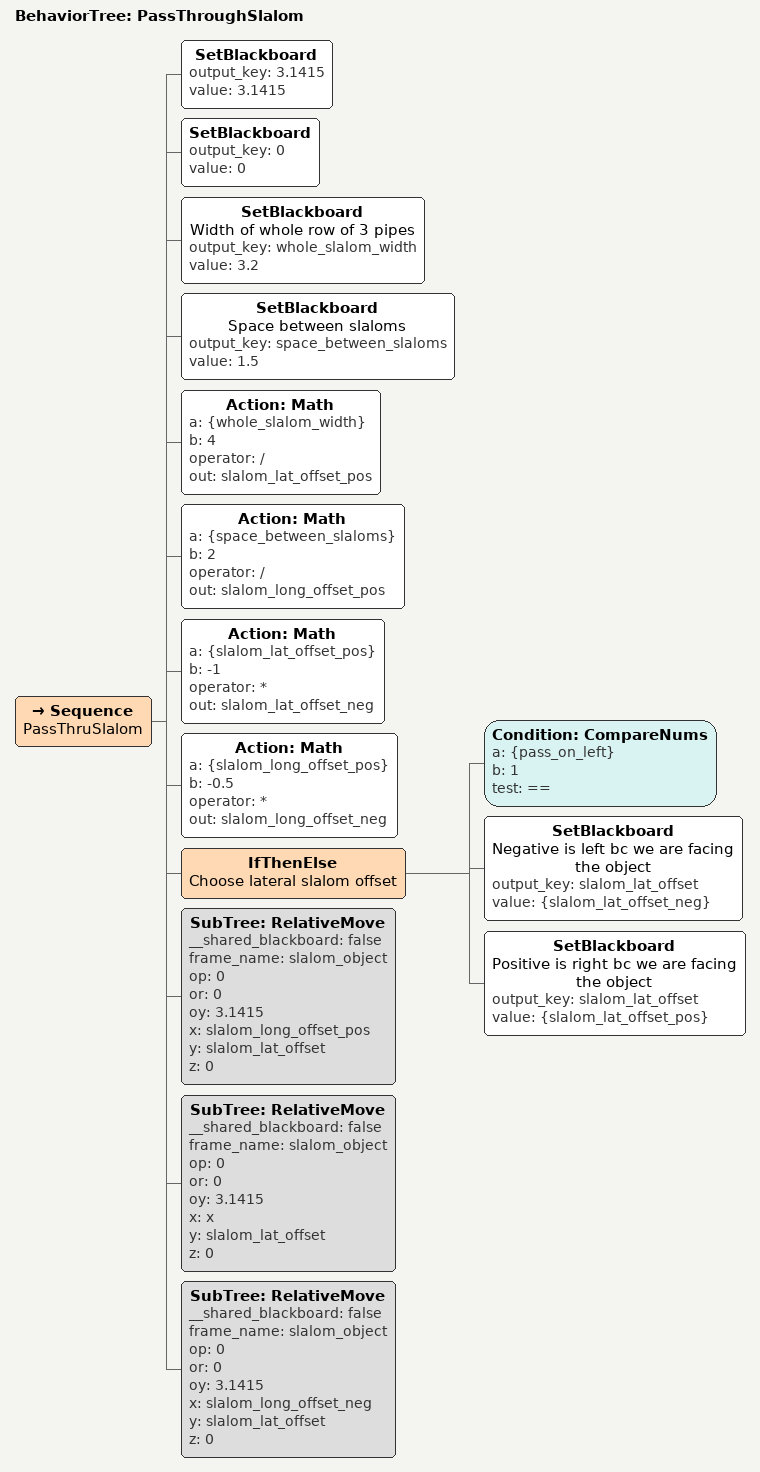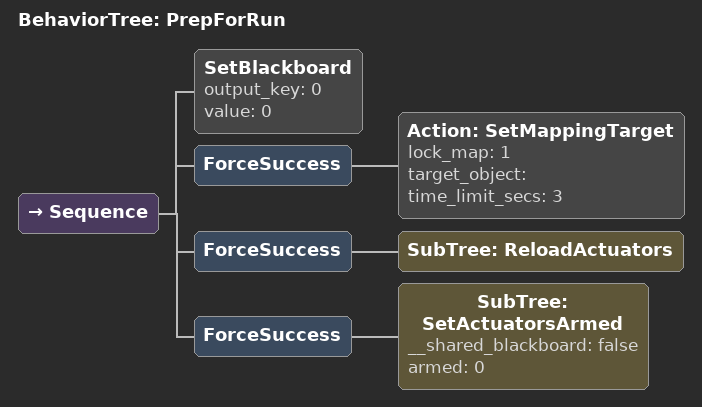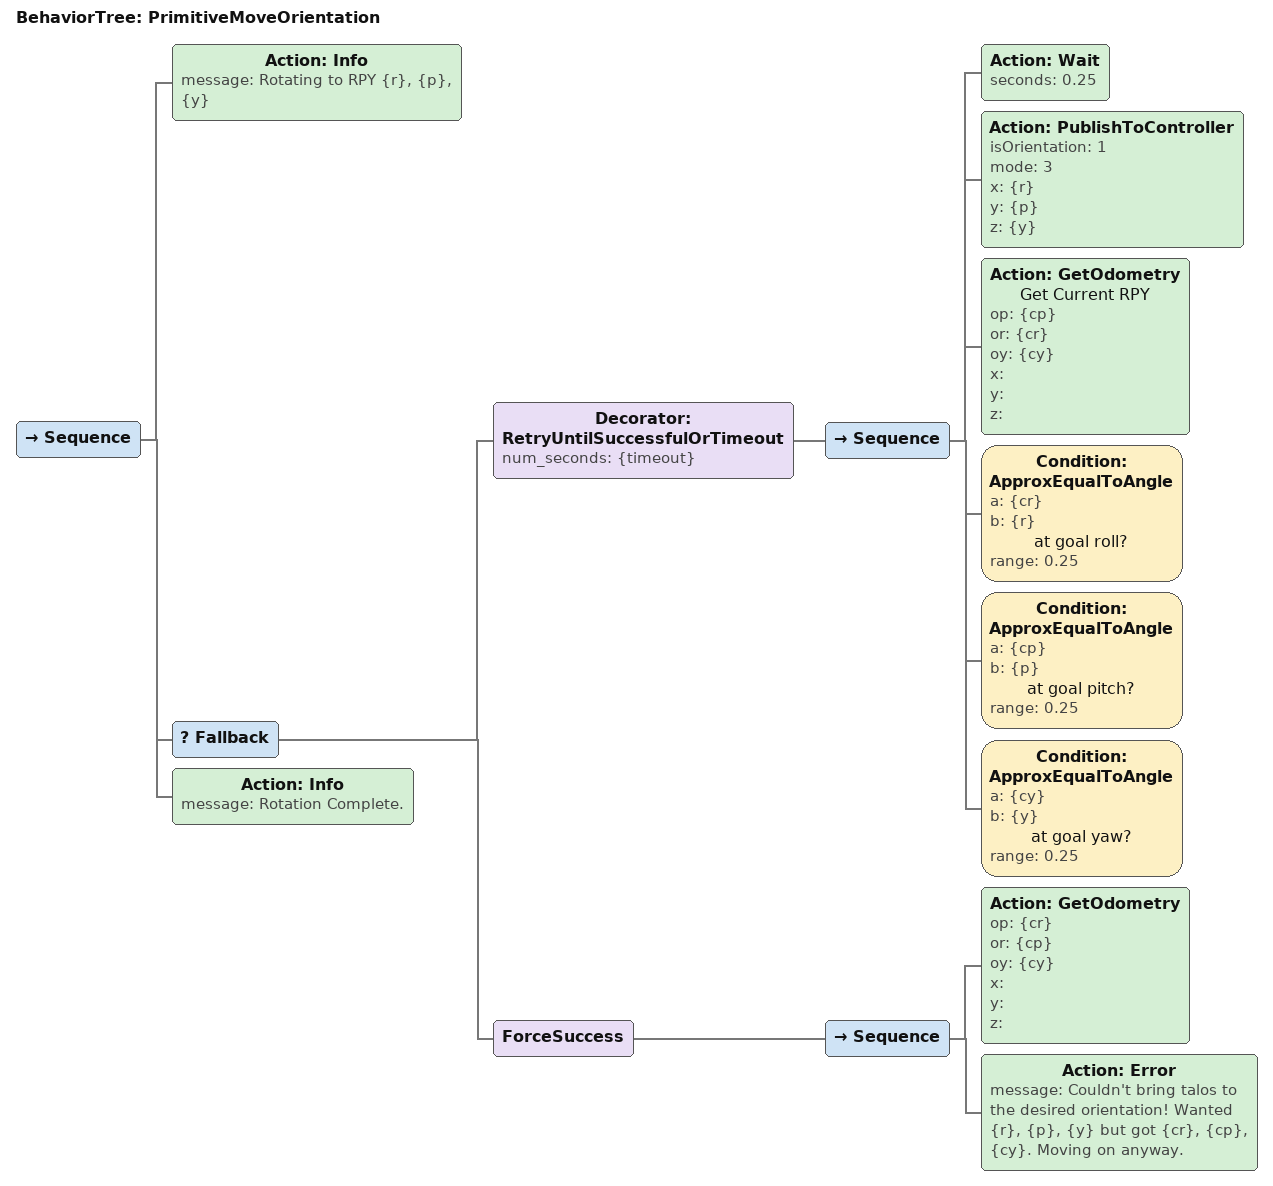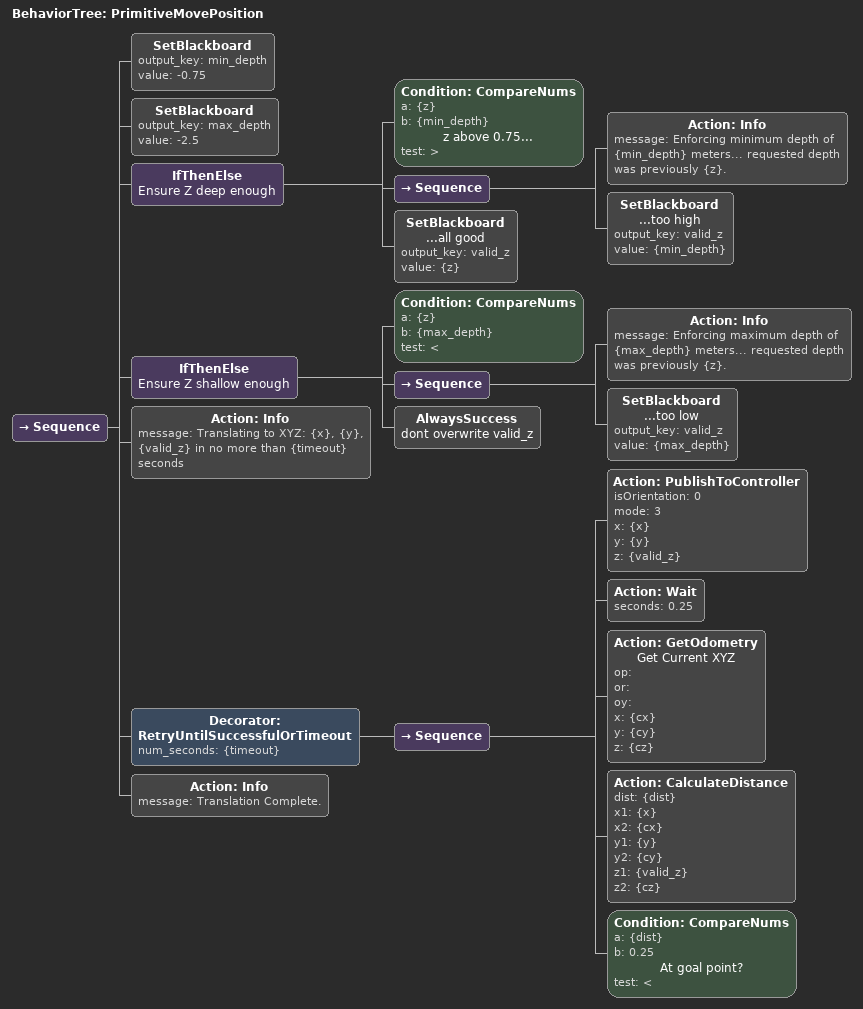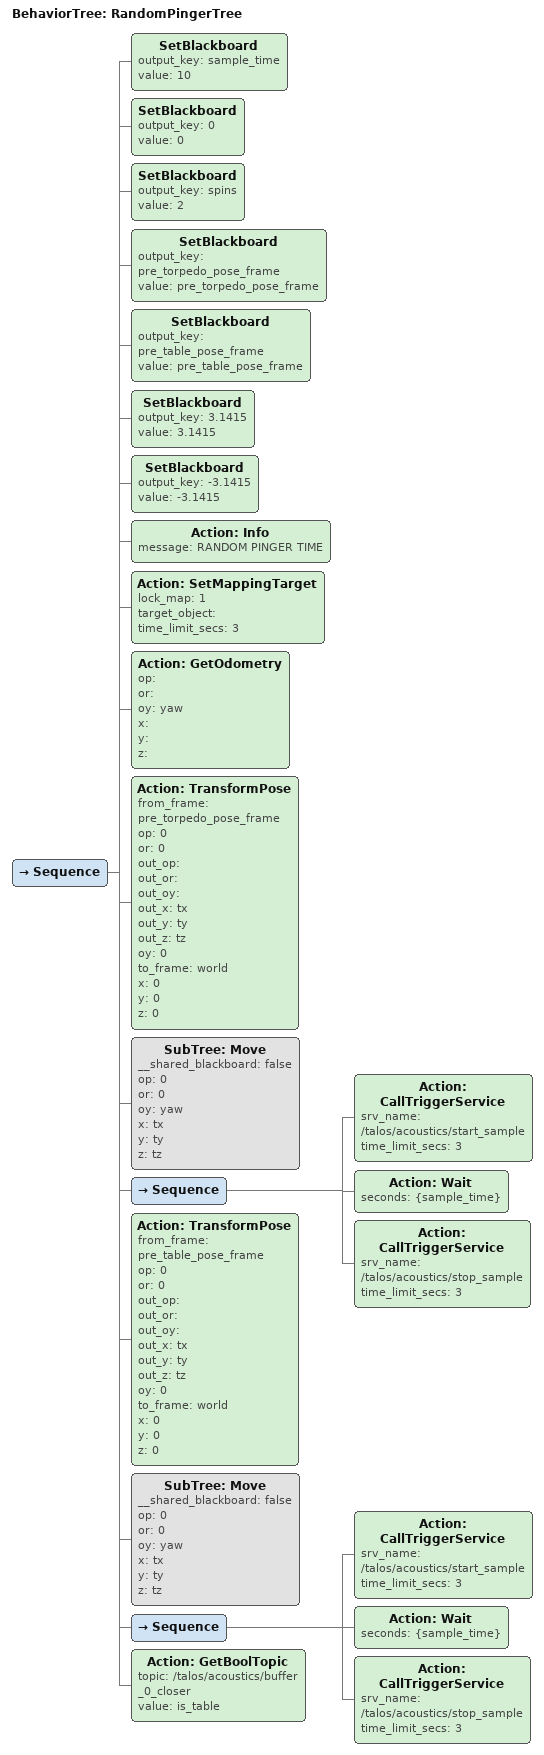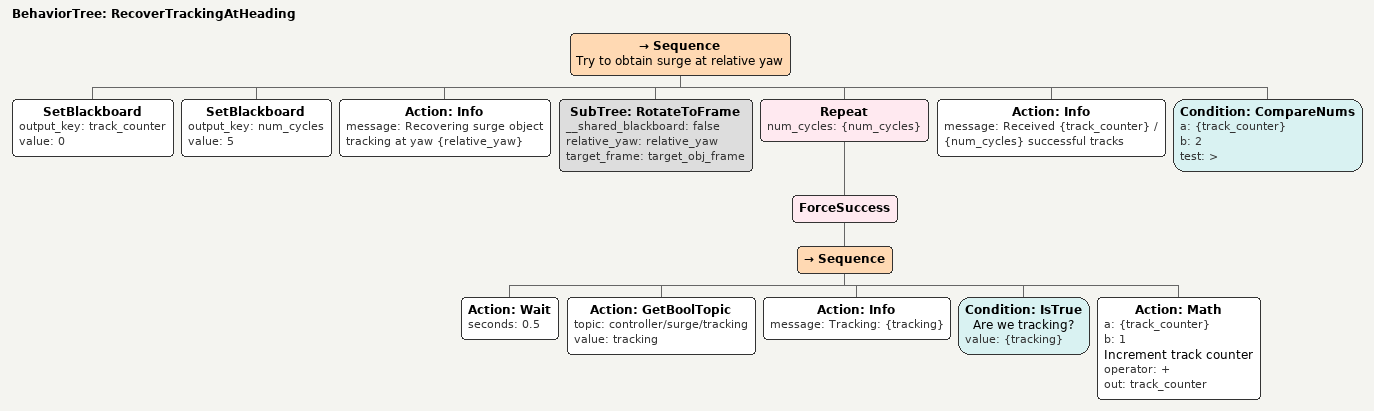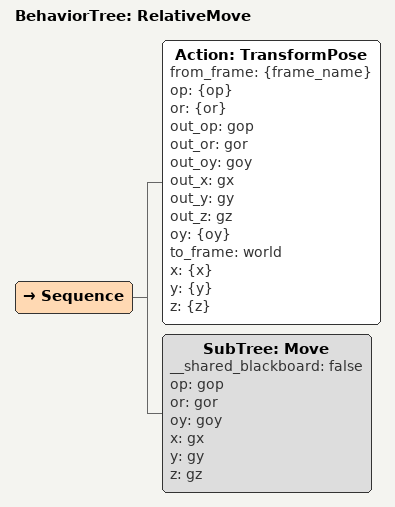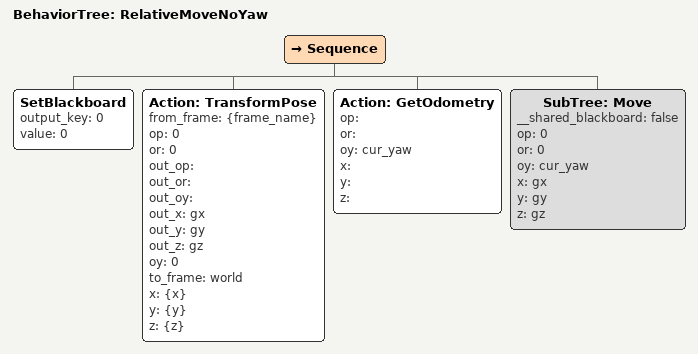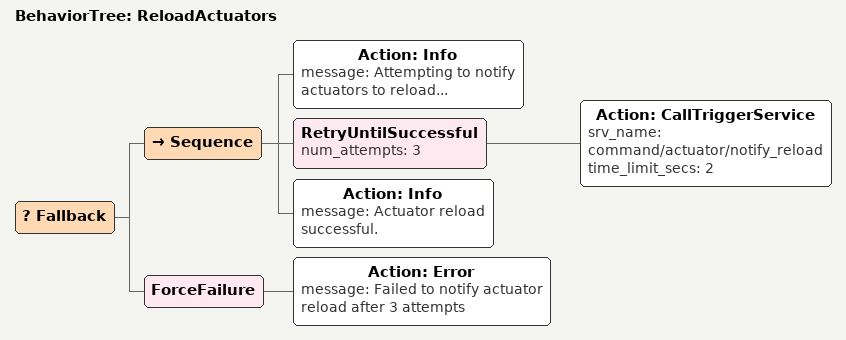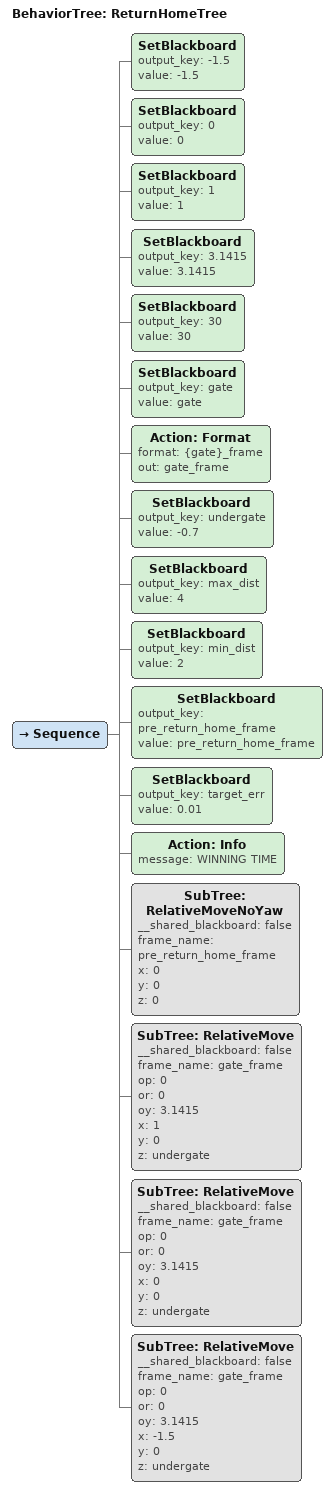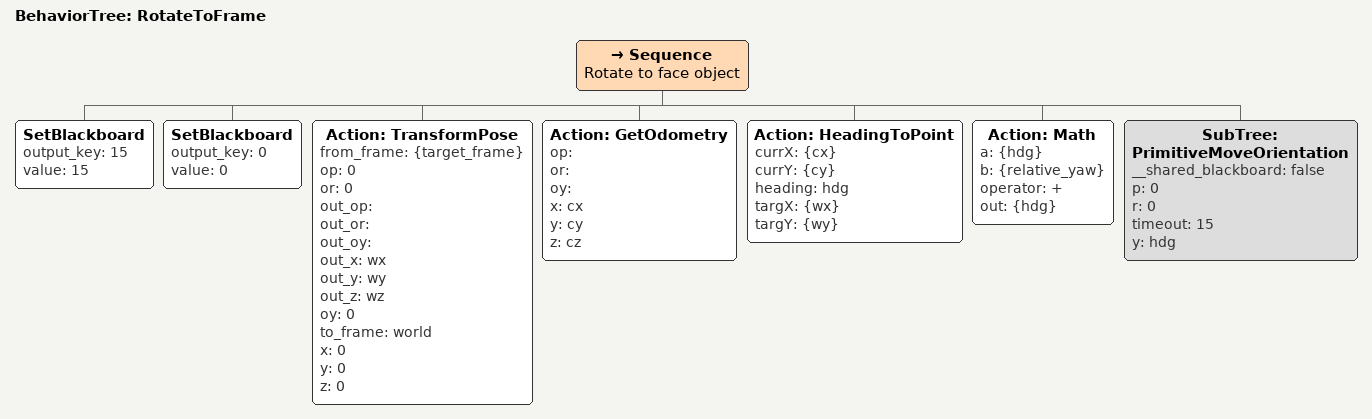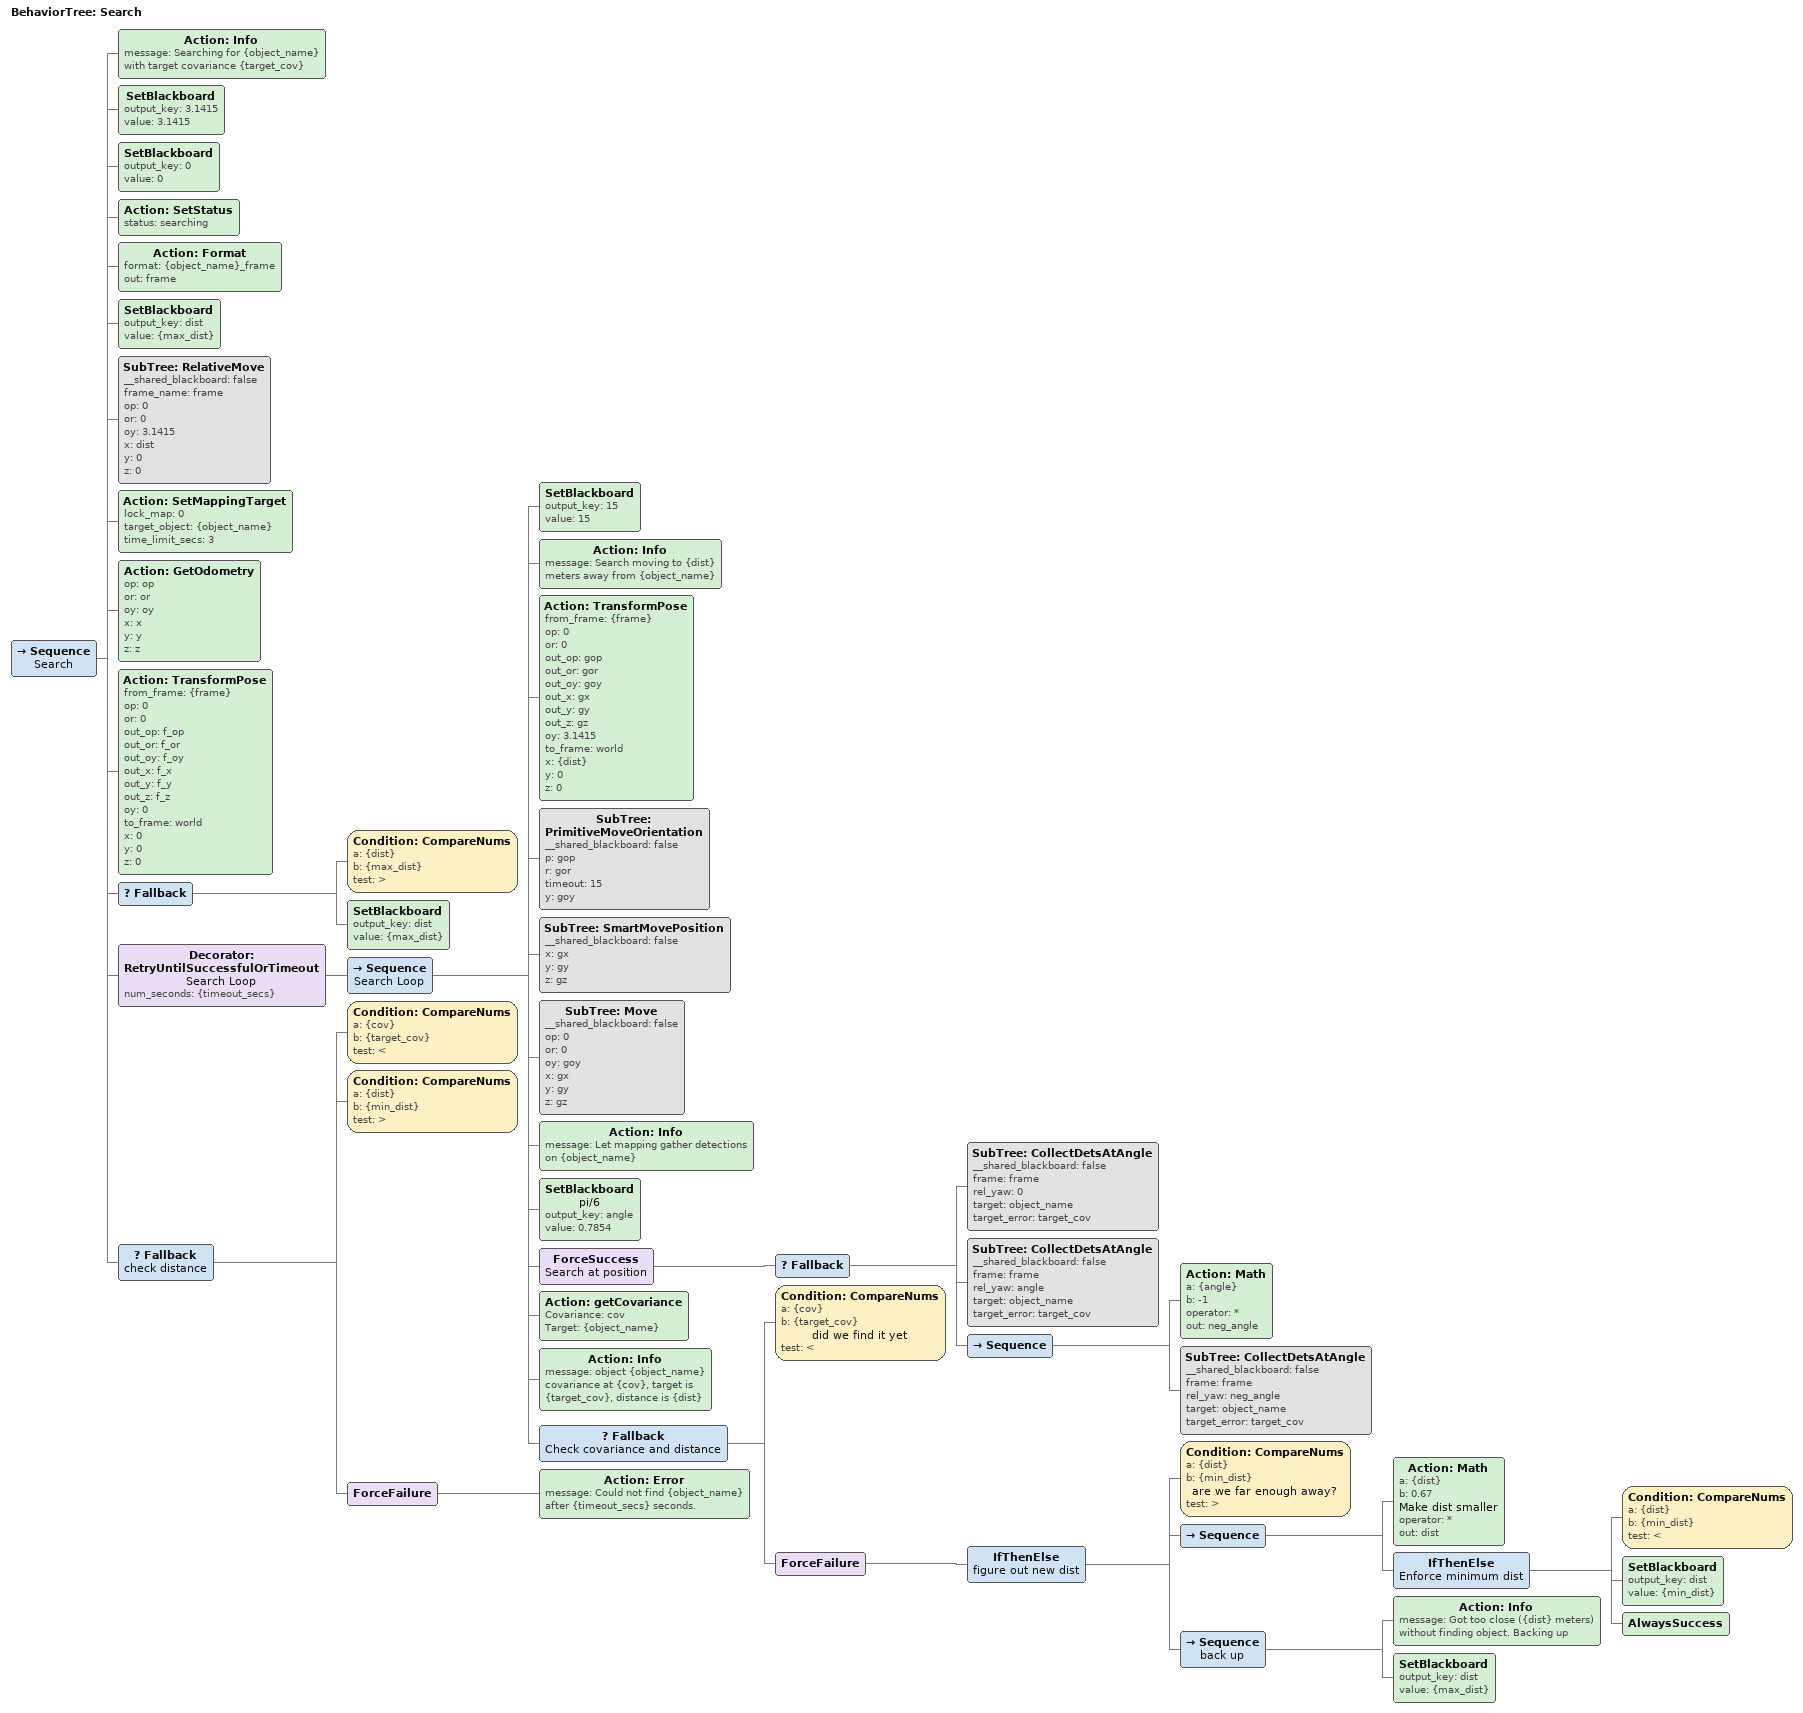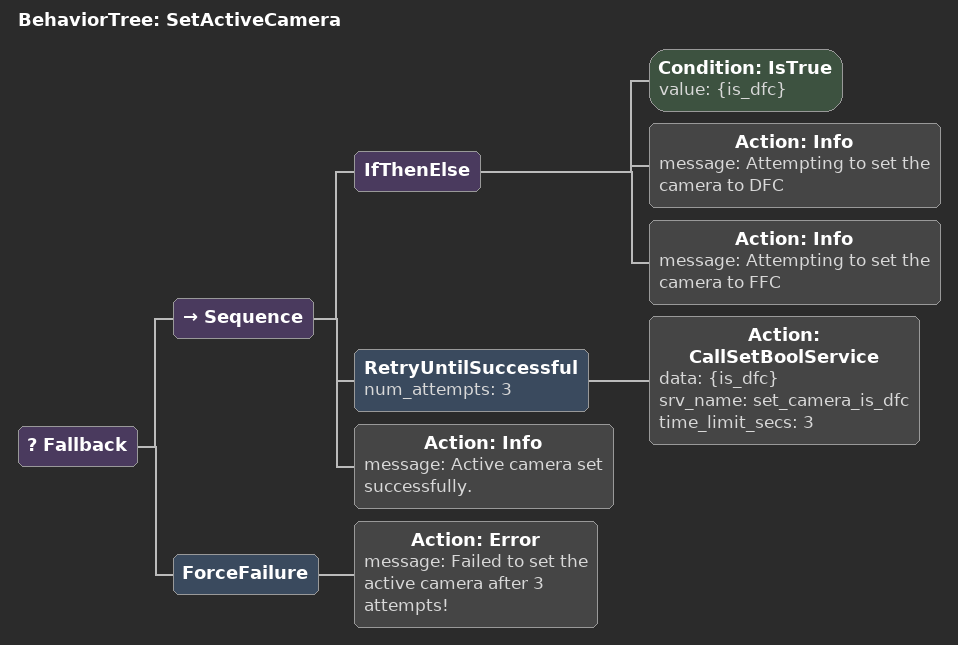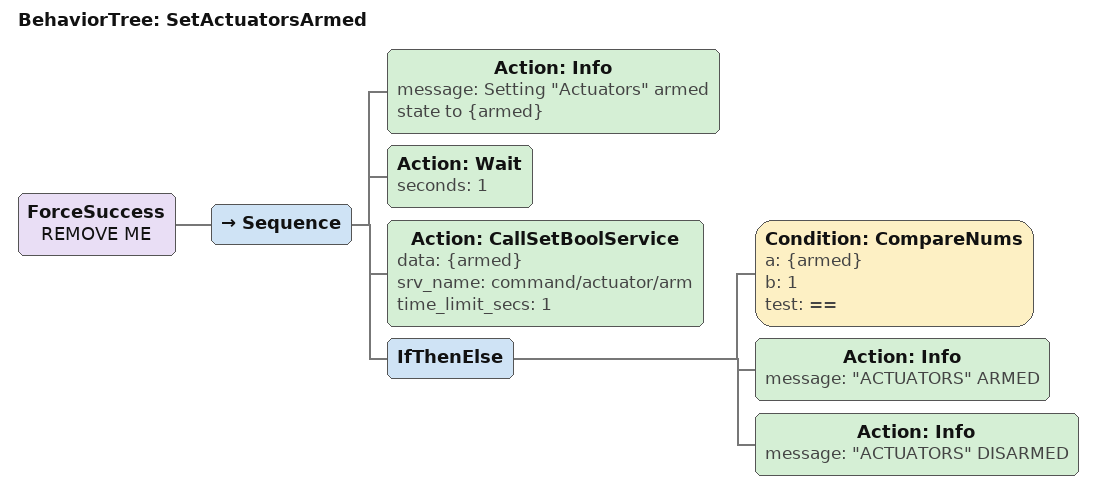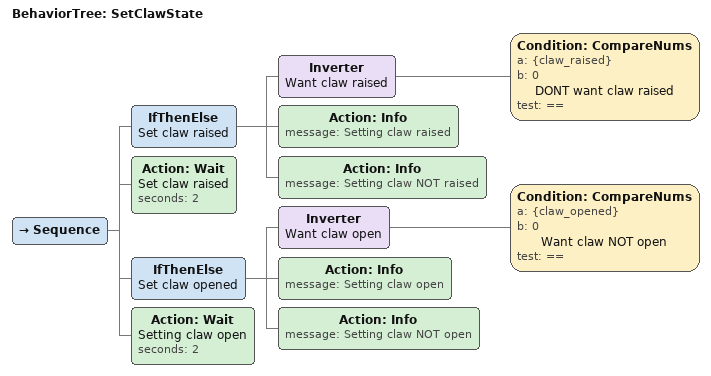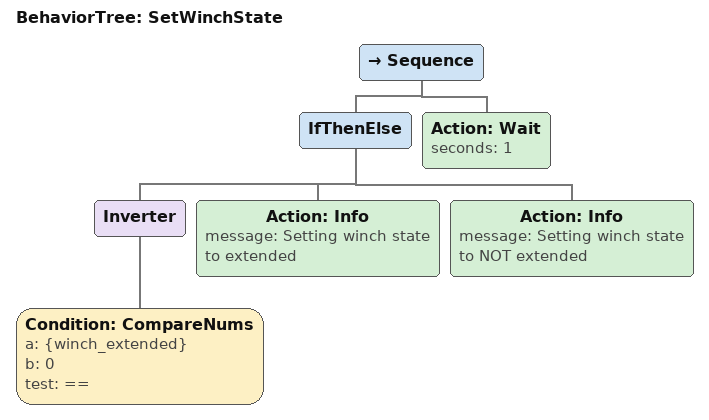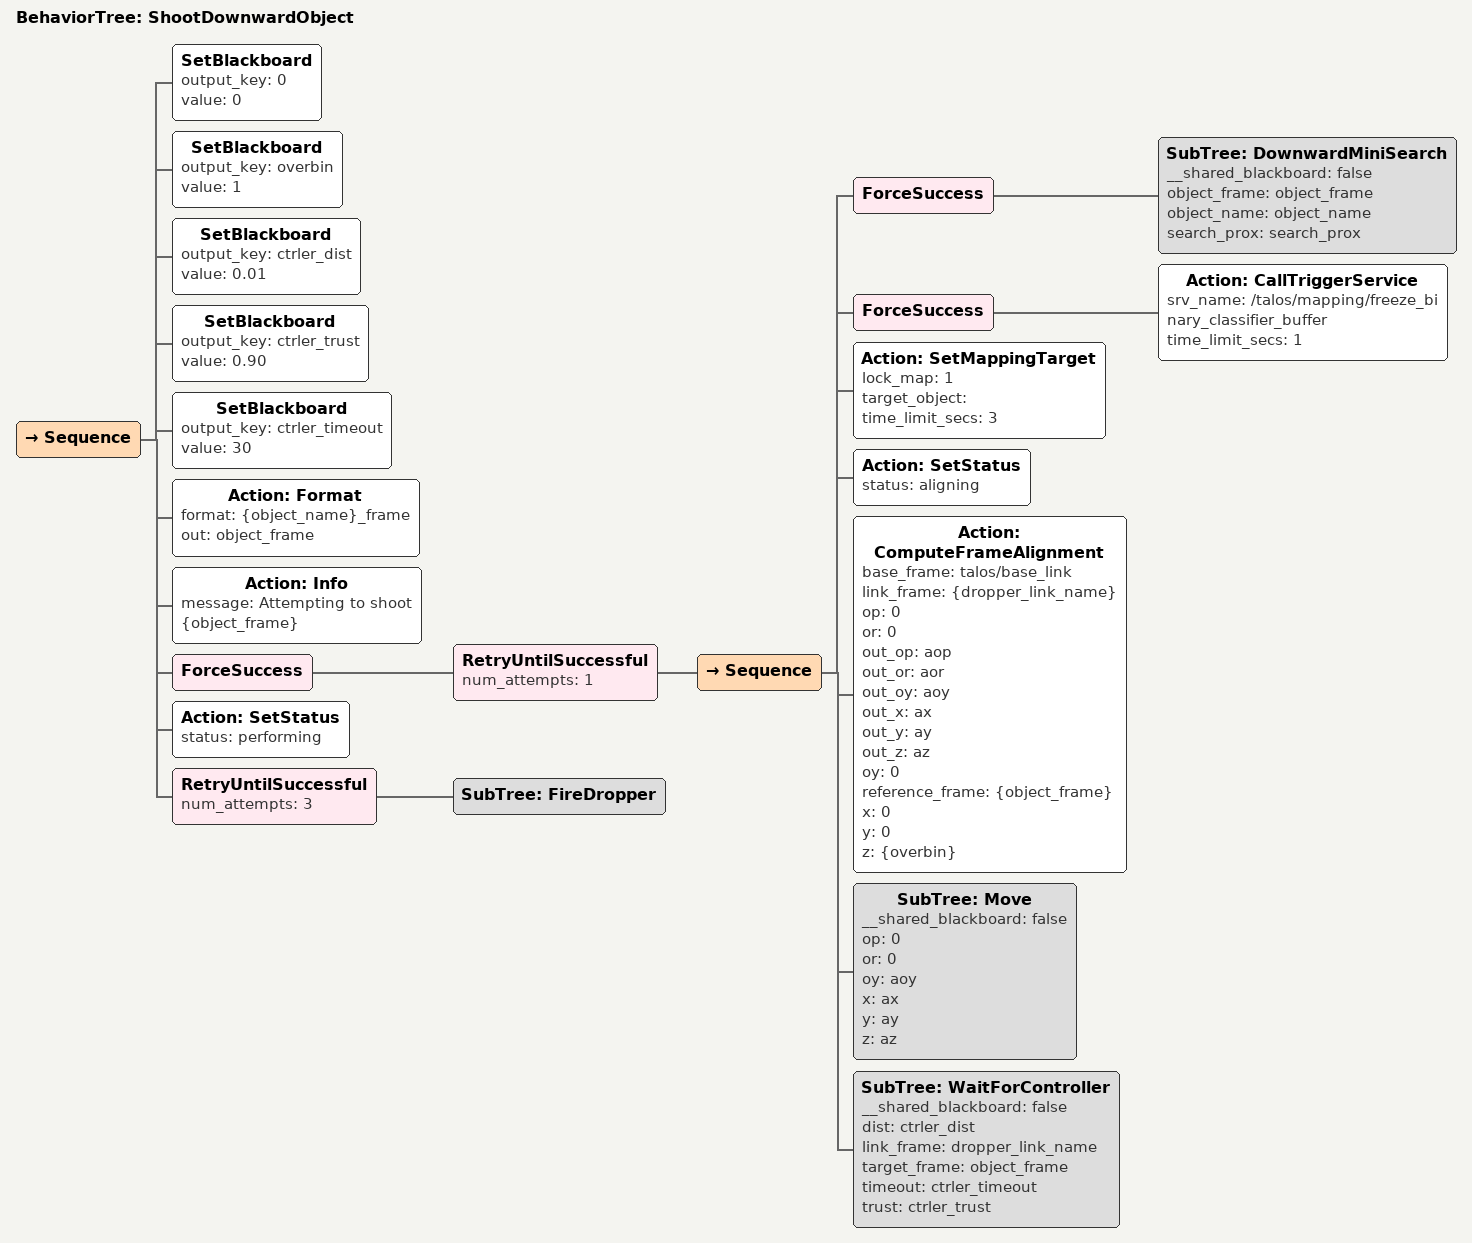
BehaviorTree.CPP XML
<BehaviorTree ID="PassThroughSlalom">
    <Sequence name="PassThruSlalom">
        <SetBlackboard output_key="3.1415" value="3.1415"/>
        <SetBlackboard output_key="0" value="0"/>
        <SetBlackboard name="Width of whole row of 3 pipes" output_key="whole_slalom_width" value="3.2"/>
        <SetBlackboard name="Space between slaloms" output_key="space_between_slaloms" value="1.5"/>
        <Action ID="Math" a="{whole_slalom_width}" b="4" operator="/" out="slalom_lat_offset_pos"/>
        <Action ID="Math" a="{space_between_slaloms}" b="2" operator="/" out="slalom_long_offset_pos"/>
        <Action ID="Math" a="{slalom_lat_offset_pos}" b="-1" operator="*" out="slalom_lat_offset_neg"/>
        <Action ID="Math" a="{slalom_long_offset_pos}" b="-0.5" operator="*" out="slalom_long_offset_neg"/>
        <IfThenElse name="Choose lateral slalom offset">
            <Condition ID="CompareNums" a="{pass_on_left}" b="1" test="=="/>
            <SetBlackboard name="Negative is left bc we are facing the object" output_key="slalom_lat_offset" value="{slalom_lat_offset_neg}"/>
            <SetBlackboard name="Positive is right bc we are facing the object" output_key="slalom_lat_offset" value="{slalom_lat_offset_pos}"/>
        </IfThenElse>
        <SubTree ID="RelativeMove" __shared_blackboard="false" frame_name="slalom_object" op="0" or="0" oy="3.1415" x="slalom_long_offset_pos" y="slalom_lat_offset" z="0"/>
        <SubTree ID="RelativeMove" __shared_blackboard="false" frame_name="slalom_object" op="0" or="0" oy="3.1415" x="x" y="slalom_lat_offset" z="0"/>
        <SubTree ID="RelativeMove" __shared_blackboard="false" frame_name="slalom_object" op="0" or="0" oy="3.1415" x="slalom_long_offset_neg" y="slalom_lat_offset" z="0"/>
    </Sequence>
</BehaviorTree>

<BehaviorTree ID="PrepForRun">
    <Sequence>
        <SetBlackboard output_key="0" value="0"/>
        <ForceSuccess>
            <Action ID="SetMappingTarget" lock_map="1" target_object="" time_limit_secs="3"/>
        </ForceSuccess>
        <ForceSuccess>
            <SubTree ID="ReloadActuators"/>
        </ForceSuccess>
        <ForceSuccess>
            <SubTree ID="SetActuatorsArmed" __shared_blackboard="false" armed="0"/>
        </ForceSuccess>
    </Sequence>
</BehaviorTree>

<BehaviorTree ID="PrimitiveMoveOrientation">
    <Sequence>
        <Action ID="Info" message="Rotating to RPY {r}, {p}, {y}"/>
        <Fallback>
            <Decorator ID="RetryUntilSuccessfulOrTimeout" num_seconds="{timeout}">
                <Sequence>
                    <Action ID="Wait" seconds="0.25"/>
                    <Action ID="PublishToController" isOrientation="1" mode="3" x="{r}" y="{p}" z="{y}"/>
                    <Action ID="GetOdometry" name="Get Current RPY" op="{cp}" or="{cr}" oy="{cy}" x="" y="" z=""/>
                    <Condition ID="ApproxEqualToAngle" a="{cr}" b="{r}" name="at goal roll?" range="0.25"/>
                    <Condition ID="ApproxEqualToAngle" a="{cp}" b="{p}" name="at goal pitch?" range="0.25"/>
                    <Condition ID="ApproxEqualToAngle" a="{cy}" b="{y}" name="at goal yaw?" range="0.25"/>
                </Sequence>
            </Decorator>
            <ForceSuccess>
                <Sequence>
                    <Action ID="GetOdometry" op="{cr}" or="{cp}" oy="{cy}" x="" y="" z=""/>
                    <Action ID="Error" message="Couldn't bring talos to the desired orientation! Wanted {r}, {p}, {y} but got {cr}, {cp}, {cy}. Moving on anyway."/>
                </Sequence>
            </ForceSuccess>
        </Fallback>
        <Action ID="Info" message="Rotation Complete."/>
    </Sequence>
</BehaviorTree>

<BehaviorTree ID="PrimitiveMovePosition">
    <Sequence>
        <SetBlackboard output_key="min_depth" value="-0.75"/>
        <SetBlackboard output_key="max_depth" value="-2.5"/>
        <IfThenElse name="Ensure Z deep enough">
            <Condition ID="CompareNums" a="{z}" b="{min_depth}" name="z above 0.75..." test=">"/>
            <Sequence>
                <Action ID="Info" message="Enforcing minimum depth of {min_depth} meters... requested depth was previously {z}."/>
                <SetBlackboard name="...too high" output_key="valid_z" value="{min_depth}"/>
            </Sequence>
            <SetBlackboard name="...all good" output_key="valid_z" value="{z}"/>
        </IfThenElse>
        <IfThenElse name="Ensure Z shallow enough">
            <Condition ID="CompareNums" a="{z}" b="{max_depth}" test="&lt;"/>
            <Sequence>
                <Action ID="Info" message="Enforcing maximum depth of {max_depth} meters... requested depth was previously {z}."/>
                <SetBlackboard name="...too low" output_key="valid_z" value="{max_depth}"/>
            </Sequence>
            <AlwaysSuccess name="dont overwrite valid_z"/>
        </IfThenElse>
        <Action ID="Info" message="Translating to XYZ: {x}, {y}, {valid_z} in no more than {timeout} seconds"/>
        <Decorator ID="RetryUntilSuccessfulOrTimeout" num_seconds="{timeout}">
            <Sequence>
                <Action ID="PublishToController" isOrientation="0" mode="3" x="{x}" y="{y}" z="{valid_z}"/>
                <Action ID="Wait" seconds="0.25"/>
                <Action ID="GetOdometry" name="Get Current XYZ" op="" or="" oy="" x="{cx}" y="{cy}" z="{cz}"/>
                <Action ID="CalculateDistance" dist="{dist}" x1="{x}" x2="{cx}" y1="{y}" y2="{cy}" z1="{valid_z}" z2="{cz}"/>
                <Condition ID="CompareNums" a="{dist}" b="0.25" name="At goal point?" test="&lt;"/>
            </Sequence>
        </Decorator>
        <Action ID="Info" message="Translation Complete."/>
    </Sequence>
</BehaviorTree>

<BehaviorTree ID="RandomPingerTree">
    <Sequence>
        <SetBlackboard output_key="sample_time" value="10"/>
        <SetBlackboard output_key="0" value="0"/>
        <SetBlackboard output_key="spins" value="2"/>
        <SetBlackboard output_key="pre_torpedo_pose_frame" value="pre_torpedo_pose_frame"/>
        <SetBlackboard output_key="pre_table_pose_frame" value="pre_table_pose_frame"/>
        <SetBlackboard output_key="3.1415" value="3.1415"/>
        <SetBlackboard output_key="-3.1415" value="-3.1415"/>
        <Action ID="Info" message="RANDOM PINGER TIME"/>
        <Action ID="SetMappingTarget" lock_map="1" target_object="" time_limit_secs="3"/>
        <Action ID="GetOdometry" op="" or="" oy="yaw" x="" y="" z=""/>
        <Action ID="TransformPose" from_frame="pre_torpedo_pose_frame" op="0" or="0" out_op="" out_or="" out_oy="" out_x="tx" out_y="ty" out_z="tz" oy="0" to_frame="world" x="0" y="0" z="0"/>
        <SubTree ID="Move" __shared_blackboard="false" op="0" or="0" oy="yaw" x="tx" y="ty" z="tz"/>
        <Sequence>
            <Action ID="CallTriggerService" srv_name="/talos/acoustics/start_sample" time_limit_secs="3"/>
            <Action ID="Wait" seconds="{sample_time}"/>
            <Action ID="CallTriggerService" srv_name="/talos/acoustics/stop_sample" time_limit_secs="3"/>
        </Sequence>
        <Action ID="TransformPose" from_frame="pre_table_pose_frame" op="0" or="0" out_op="" out_or="" out_oy="" out_x="tx" out_y="ty" out_z="tz" oy="0" to_frame="world" x="0" y="0" z="0"/>
        <SubTree ID="Move" __shared_blackboard="false" op="0" or="0" oy="yaw" x="tx" y="ty" z="tz"/>
        <Sequence>
            <Action ID="CallTriggerService" srv_name="/talos/acoustics/start_sample" time_limit_secs="3"/>
            <Action ID="Wait" seconds="{sample_time}"/>
            <Action ID="CallTriggerService" srv_name="/talos/acoustics/stop_sample" time_limit_secs="3"/>
        </Sequence>
        <Action ID="GetBoolTopic" topic="/talos/acoustics/buffer_0_closer" value="is_table"/>
    </Sequence>
</BehaviorTree>

<BehaviorTree ID="RecoverTrackingAtHeading">
    <Sequence name="Try to obtain surge at relative yaw">
        <SetBlackboard output_key="track_counter" value="0"/>
        <SetBlackboard output_key="num_cycles" value="5"/>
        <Action ID="Info" message="Recovering surge object tracking at yaw {relative_yaw}"/>
        <SubTree ID="RotateToFrame" __shared_blackboard="false" relative_yaw="relative_yaw" target_frame="target_obj_frame"/>
        <Repeat num_cycles="{num_cycles}">
            <ForceSuccess>
                <Sequence>
                    <Action ID="Wait" seconds="0.5"/>
                    <Action ID="GetBoolTopic" topic="controller/surge/tracking" value="tracking"/>
                    <Action ID="Info" message="Tracking: {tracking}"/>
                    <Condition ID="IsTrue" name="Are we tracking?" value="{tracking}"/>
                    <Action ID="Math" a="{track_counter}" b="1" name="Increment track counter" operator="+" out="track_counter"/>
                </Sequence>
            </ForceSuccess>
        </Repeat>
        <Action ID="Info" message="Received {track_counter} / {num_cycles} successful tracks"/>
        <Condition ID="CompareNums" a="{track_counter}" b="2" test=">"/>
    </Sequence>
</BehaviorTree>

<BehaviorTree ID="RelativeMove">
    <Sequence>
        <Action ID="TransformPose" from_frame="{frame_name}" op="{op}" or="{or}" out_op="gop" out_or="gor" out_oy="goy" out_x="gx" out_y="gy" out_z="gz" oy="{oy}" to_frame="world" x="{x}" y="{y}" z="{z}"/>
        <SubTree ID="Move" __shared_blackboard="false" op="gop" or="gor" oy="goy" x="gx" y="gy" z="gz"/>
    </Sequence>
</BehaviorTree>

<BehaviorTree ID="RelativeMoveNoYaw">
    <Sequence>
        <SetBlackboard output_key="0" value="0"/>
        <Action ID="TransformPose" from_frame="{frame_name}" op="0" or="0" out_op="" out_or="" out_oy="" out_x="gx" out_y="gy" out_z="gz" oy="0" to_frame="world" x="{x}" y="{y}" z="{z}"/>
        <Action ID="GetOdometry" op="" or="" oy="cur_yaw" x="" y="" z=""/>
        <SubTree ID="Move" __shared_blackboard="false" op="0" or="0" oy="cur_yaw" x="gx" y="gy" z="gz"/>
    </Sequence>
</BehaviorTree>

<BehaviorTree ID="ReloadActuators">
    <Fallback>
        <Sequence>
            <Action ID="Info" message="Attempting to notify actuators to reload..."/>
            <RetryUntilSuccessful num_attempts="3">
                <Action ID="CallTriggerService" srv_name="command/actuator/notify_reload" time_limit_secs="2"/>
            </RetryUntilSuccessful>
            <Action ID="Info" message="Actuator reload successful."/>
        </Sequence>
        <ForceFailure>
            <Action ID="Error" message="Failed to notify actuator reload after 3 attempts"/>
        </ForceFailure>
    </Fallback>
</BehaviorTree>

<BehaviorTree ID="ReturnHomeTree">
    <Sequence>
        <SetBlackboard output_key="-1.5" value="-1.5"/>
        <SetBlackboard output_key="0" value="0"/>
        <SetBlackboard output_key="1" value="1"/>
        <SetBlackboard output_key="3.1415" value="3.1415"/>
        <SetBlackboard output_key="30" value="30"/>
        <SetBlackboard output_key="gate" value="gate"/>
        <Action ID="Format" format="{gate}_frame" out="gate_frame"/>
        <SetBlackboard output_key="undergate" value="-0.7"/>
        <SetBlackboard output_key="max_dist" value="4"/>
        <SetBlackboard output_key="min_dist" value="2"/>
        <SetBlackboard output_key="pre_return_home_frame" value="pre_return_home_frame"/>
        <SetBlackboard output_key="target_err" value="0.01"/>
        <Action ID="Info" message="WINNING TIME"/>
        <SubTree ID="RelativeMoveNoYaw" __shared_blackboard="false" frame_name="pre_return_home_frame" x="0" y="0" z="0"/>
        <SubTree ID="RelativeMove" __shared_blackboard="false" frame_name="gate_frame" op="0" or="0" oy="3.1415" x="1" y="0" z="undergate"/>
        <SubTree ID="RelativeMove" __shared_blackboard="false" frame_name="gate_frame" op="0" or="0" oy="3.1415" x="0" y="0" z="undergate"/>
        <SubTree ID="RelativeMove" __shared_blackboard="false" frame_name="gate_frame" op="0" or="0" oy="3.1415" x="-1.5" y="0" z="undergate"/>
    </Sequence>
</BehaviorTree>

<BehaviorTree ID="RotateToFrame">
    <Sequence name="Rotate to face object">
        <SetBlackboard output_key="15" value="15"/>
        <SetBlackboard output_key="0" value="0"/>
        <Action ID="TransformPose" from_frame="{target_frame}" op="0" or="0" out_op="" out_or="" out_oy="" out_x="wx" out_y="wy" out_z="wz" oy="0" to_frame="world" x="0" y="0" z="0"/>
        <Action ID="GetOdometry" op="" or="" oy="" x="cx" y="cy" z="cz"/>
        <Action ID="HeadingToPoint" currX="{cx}" currY="{cy}" heading="hdg" targX="{wx}" targY="{wy}"/>
        <Action ID="Math" a="{hdg}" b="{relative_yaw}" operator="+" out="{hdg}"/>
        <SubTree ID="PrimitiveMoveOrientation" __shared_blackboard="false" p="0" r="0" timeout="15" y="hdg"/>
    </Sequence>
</BehaviorTree>

<BehaviorTree ID="Search">
    <Sequence name="Search">
        <Action ID="Info" message="Searching for {object_name} with target covariance {target_cov}"/>
        <SetBlackboard output_key="3.1415" value="3.1415"/>
        <SetBlackboard output_key="0" value="0"/>
        <Action ID="SetStatus" status="searching"/>
        <Action ID="Format" format="{object_name}_frame" out="frame"/>
        <SetBlackboard output_key="dist" value="{max_dist}"/>
        <SubTree ID="RelativeMove" __shared_blackboard="false" frame_name="frame" op="0" or="0" oy="3.1415" x="dist" y="0" z="0"/>
        <Action ID="SetMappingTarget" lock_map="0" target_object="{object_name}" time_limit_secs="3"/>
        <Action ID="GetOdometry" op="op" or="or" oy="oy" x="x" y="y" z="z"/>
        <Action ID="TransformPose" from_frame="{frame}" op="0" or="0" out_op="f_op" out_or="f_or" out_oy="f_oy" out_x="f_x" out_y="f_y" out_z="f_z" oy="0" to_frame="world" x="0" y="0" z="0"/>
        <Fallback>
            <Condition ID="CompareNums" a="{dist}" b="{max_dist}" test=">"/>
            <SetBlackboard output_key="dist" value="{max_dist}"/>
        </Fallback>
        <Decorator ID="RetryUntilSuccessfulOrTimeout" name="Search Loop" num_seconds="{timeout_secs}">
            <Sequence name="Search Loop">
                <SetBlackboard output_key="15" value="15"/>
                <Action ID="Info" message="Search moving to {dist} meters away from {object_name}"/>
                <Action ID="TransformPose" from_frame="{frame}" op="0" or="0" out_op="gop" out_or="gor" out_oy="goy" out_x="gx" out_y="gy" out_z="gz" oy="3.1415" to_frame="world" x="{dist}" y="0" z="0"/>
                <SubTree ID="PrimitiveMoveOrientation" __shared_blackboard="false" p="gop" r="gor" timeout="15" y="goy"/>
                <SubTree ID="SmartMovePosition" __shared_blackboard="false" x="gx" y="gy" z="gz"/>
                <SubTree ID="Move" __shared_blackboard="false" op="0" or="0" oy="goy" x="gx" y="gy" z="gz"/>
                <Action ID="Info" message="Let mapping gather detections on {object_name}"/>
                <SetBlackboard name="pi/6" output_key="angle" value="0.7854"/>
                <ForceSuccess name="Search at position">
                    <Fallback>
                        <SubTree ID="CollectDetsAtAngle" __shared_blackboard="false" frame="frame" rel_yaw="0" target="object_name" target_error="target_cov"/>
                        <SubTree ID="CollectDetsAtAngle" __shared_blackboard="false" frame="frame" rel_yaw="angle" target="object_name" target_error="target_cov"/>
                        <Sequence>
                            <Action ID="Math" a="{angle}" b="-1" operator="*" out="neg_angle"/>
                            <SubTree ID="CollectDetsAtAngle" __shared_blackboard="false" frame="frame" rel_yaw="neg_angle" target="object_name" target_error="target_cov"/>
                        </Sequence>
                    </Fallback>
                </ForceSuccess>
                <Action Covariance="cov" ID="getCovariance" Target="{object_name}"/>
                <Action ID="Info" message="object {object_name} covariance at {cov}, target is {target_cov}, distance is {dist}"/>
                <Fallback name="Check covariance and distance">
                    <Condition ID="CompareNums" a="{cov}" b="{target_cov}" name="did we find it yet" test="&lt;"/>
                    <ForceFailure>
                        <IfThenElse name="figure out new dist">
                            <Condition ID="CompareNums" a="{dist}" b="{min_dist}" name="are we far enough away?" test=">"/>
                            <Sequence>
                                <Action ID="Math" a="{dist}" b="0.67" name="Make dist smaller" operator="*" out="dist"/>
                                <IfThenElse name="Enforce minimum dist">
                                    <Condition ID="CompareNums" a="{dist}" b="{min_dist}" test="&lt;"/>
                                    <SetBlackboard output_key="dist" value="{min_dist}"/>
                                    <AlwaysSuccess/>
                                </IfThenElse>
                            </Sequence>
                            <Sequence name="back up">
                                <Action ID="Info" message="Got too close ({dist} meters) without finding object. Backing up"/>
                                <SetBlackboard output_key="dist" value="{max_dist}"/>
                            </Sequence>
                        </IfThenElse>
                    </ForceFailure>
                </Fallback>
            </Sequence>
        </Decorator>
        <Fallback name="check distance">
            <Condition ID="CompareNums" a="{cov}" b="{target_cov}" test="&lt;"/>
            <Condition ID="CompareNums" a="{dist}" b="{min_dist}" test=">"/>
            <ForceFailure>
                <Action ID="Error" message="Could not find {object_name} after {timeout_secs} seconds."/>
            </ForceFailure>
        </Fallback>
    </Sequence>
</BehaviorTree>

<BehaviorTree ID="SetActiveCamera">
    <Fallback>
        <Sequence>
            <IfThenElse>
                <Condition ID="IsTrue" value="{is_dfc}"/>
                <Action ID="Info" message="Attempting to set the camera to DFC"/>
                <Action ID="Info" message="Attempting to set the camera to FFC"/>
            </IfThenElse>
            <RetryUntilSuccessful num_attempts="3">
                <Action ID="CallSetBoolService" data="{is_dfc}" srv_name="set_camera_is_dfc" time_limit_secs="3"/>
            </RetryUntilSuccessful>
            <Action ID="Info" message="Active camera set successfully."/>
        </Sequence>
        <ForceFailure>
            <Action ID="Error" message="Failed to set the active camera after 3 attempts!"/>
        </ForceFailure>
    </Fallback>
</BehaviorTree>

<BehaviorTree ID="SetActuatorsArmed">
    <ForceSuccess name="REMOVE ME">
        <Sequence>
            <Action ID="Info" message="Setting &quot;Actuators&quot; armed state to {armed}"/>
            <Action ID="Wait" seconds="1"/>
            <Action ID="CallSetBoolService" data="{armed}" srv_name="command/actuator/arm" time_limit_secs="1"/>
            <IfThenElse>
                <Condition ID="CompareNums" a="{armed}" b="1" test="=="/>
                <Action ID="Info" message="&quot;ACTUATORS&quot; ARMED"/>
                <Action ID="Info" message="&quot;ACTUATORS&quot; DISARMED"/>
            </IfThenElse>
        </Sequence>
    </ForceSuccess>
</BehaviorTree>

<BehaviorTree ID="SetClawState">
    <Sequence>
        <IfThenElse name="Set claw raised">
            <Inverter name="Want claw raised">
                <Condition ID="CompareNums" a="{claw_raised}" b="0" name="DONT want claw raised" test="=="/>
            </Inverter>
            <Action ID="Info" message="Setting claw raised"/>
            <Action ID="Info" message="Setting claw NOT raised"/>
        </IfThenElse>
        <Action ID="Wait" name="Set claw raised" seconds="2"/>
        <IfThenElse name="Set claw opened">
            <Inverter name="Want claw open">
                <Condition ID="CompareNums" a="{claw_opened}" b="0" name="Want claw NOT open" test="=="/>
            </Inverter>
            <Action ID="Info" message="Setting claw open"/>
            <Action ID="Info" message="Setting claw NOT open"/>
        </IfThenElse>
        <Action ID="Wait" name="Setting claw open" seconds="2"/>
    </Sequence>
</BehaviorTree>

<BehaviorTree ID="SetWinchState">
    <Sequence>
        <IfThenElse>
            <Inverter>
                <Condition ID="CompareNums" a="{winch_extended}" b="0" test="=="/>
            </Inverter>
            <Action ID="Info" message="Setting winch state to extended"/>
            <Action ID="Info" message="Setting winch state to NOT extended"/>
        </IfThenElse>
        <Action ID="Wait" seconds="1"/>
    </Sequence>
</BehaviorTree>

<BehaviorTree ID="ShootDownwardObject">
    <Sequence>
        <SetBlackboard output_key="0" value="0"/>
        <SetBlackboard output_key="overbin" value="1"/>
        <SetBlackboard output_key="ctrler_dist" value="0.01"/>
        <SetBlackboard output_key="ctrler_trust" value="0.90"/>
        <SetBlackboard output_key="ctrler_timeout" value="30"/>
        <Action ID="Format" format="{object_name}_frame" out="object_frame"/>
        <Action ID="Info" message="Attempting to shoot {object_frame}"/>
        <ForceSuccess>
            <RetryUntilSuccessful num_attempts="1">
                <Sequence>
                    <ForceSuccess>
                        <SubTree ID="DownwardMiniSearch" __shared_blackboard="false" object_frame="object_frame" object_name="object_name" search_prox="search_prox"/>
                    </ForceSuccess>
                    <ForceSuccess>
                        <Action ID="CallTriggerService" srv_name="/talos/mapping/freeze_binary_classifier_buffer" time_limit_secs="1"/>
                    </ForceSuccess>
                    <Action ID="SetMappingTarget" lock_map="1" target_object="" time_limit_secs="3"/>
                    <Action ID="SetStatus" status="aligning"/>
                    <Action ID="ComputeFrameAlignment" base_frame="talos/base_link" link_frame="{dropper_link_name}" op="0" or="0" out_op="aop" out_or="aor" out_oy="aoy" out_x="ax" out_y="ay" out_z="az" oy="0" reference_frame="{object_frame}" x="0" y="0" z="{overbin}"/>
                    <SubTree ID="Move" __shared_blackboard="false" op="0" or="0" oy="aoy" x="ax" y="ay" z="az"/>
                    <SubTree ID="WaitForController" __shared_blackboard="false" dist="ctrler_dist" link_frame="dropper_link_name" target_frame="object_frame" timeout="ctrler_timeout" trust="ctrler_trust"/>
                </Sequence>
            </RetryUntilSuccessful>
        </ForceSuccess>
        <Action ID="SetStatus" status="performing"/>
        <RetryUntilSuccessful num_attempts="3">
            <SubTree ID="FireDropper"/>
        </RetryUntilSuccessful>
    </Sequence>
</BehaviorTree>
